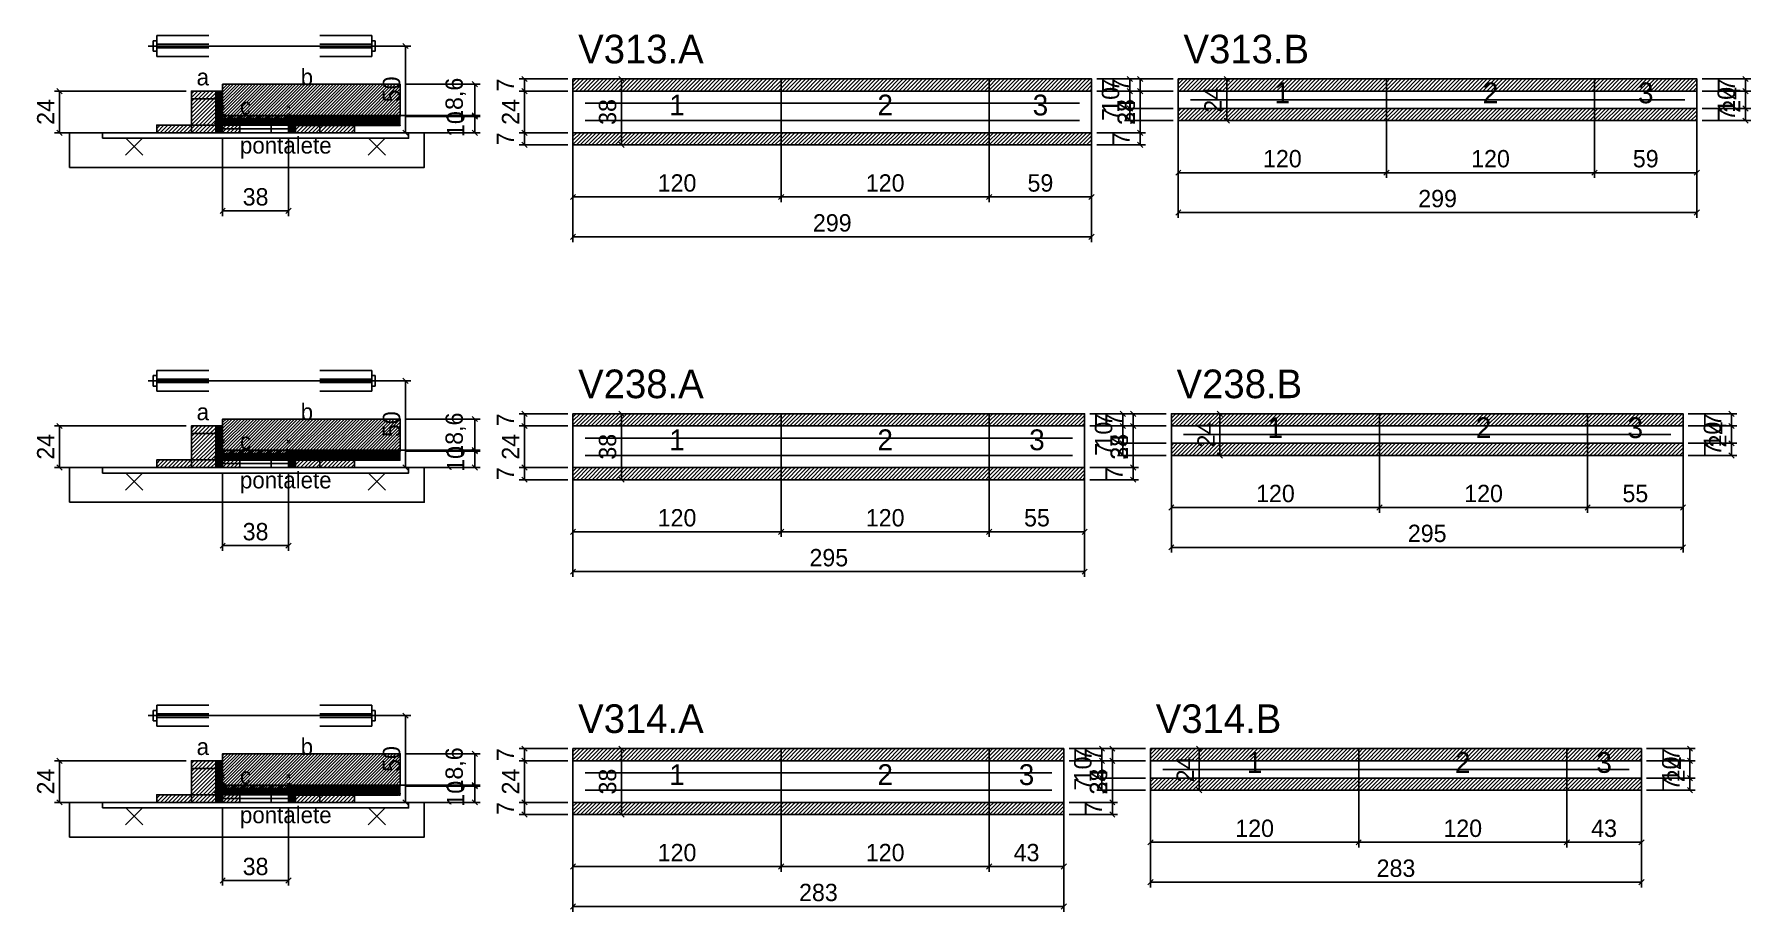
# Model space of a CAD drawing. Extents: x -10500 to 3070, y -6649 to 1250.
# Drawn here: x -69 to 921, y -3175 to -2669 of the extents above; entities that cross this region are included whole.
import ezdxf
from ezdxf.enums import TextEntityAlignment as Align

# ---------------------------------------------------------------- set-up
doc = ezdxf.new("R2010")
doc.units = 0
for name, color, linetype in [('5', 5, 'Continuous'), ('barrote', 126, 'Continuous'), ('CONCRETO', 251, 'Continuous'), ('COTA', 241, 'Continuous'), ('detalhes', 7, 'Continuous'), ('ESTRUTURACAO', 7, 'Continuous'), ('Hachura', 251, 'Continuous'), ('Madeira', 126, 'Continuous'), ('NOMENCLATURA', 7, 'Continuous'), ('Painéis', 200, 'Continuous'), ('presilha', 224, 'Continuous'), ('SARR_2.2x7', 40, 'Continuous'), ('SCO-___-LAJ', 224, 'Continuous'), ('TENSOR', 224, 'Continuous')]:
    doc.layers.add(name, color=color, linetype=linetype)
doc.dimstyles.new('PAINEL', dxfattribs={"dimtxt": 10, "dimasz": 3, "dimexe": 3, "dimexo": 3, "dimgap": 3, "dimtad": 1, "dimblk": 'OBLIQUE', "dimblk1": 'OBLIQUE', "dimcen": 2.5, "dimclrd": 4, "dimclre": 4, "dimclrt": 240, "dimazin": 3, "dimtfac": 1, "dimtmove": 0, "dimatfit": 3})

# ---------------------------------------------------------------- blocks, each defined once
blk = doc.blocks.new('PAR_ESQ')
for p, q in [((-1, -1), (1, 1)), ((-1, 1), (1, -1))]:
    blk.add_line(p, q)
blk = doc.blocks.new('PAR_FUNDO_ESQ')
for p, q in [((-1, -1), (1, 1)), ((-1, 1), (1, -1))]:
    blk.add_line(p, q)
blk = doc.blocks.new('PAR_FUNDO_DIR')
for p, q in [((-1, -1), (1, 1)), ((-1, 1), (1, -1))]:
    blk.add_line(p, q)
blk = doc.blocks.new('par_int_esq')
for p, q in [((-1, -1), (1, 1)), ((-1, 1), (1, -1))]:
    blk.add_line(p, q)
blk = doc.blocks.new('par_int_dir')
for p, q in [((-1, -1), (1, 1)), ((-1, 1), (1, -1))]:
    blk.add_line(p, q)
blk = doc.blocks.new('_OBLIQUE')
at = {"color": 0, "linetype": 'BYBLOCK'}
blk.add_line((-0.5, -0.5), (0.5, 0.5), dxfattribs=at)

msp = doc.modelspace()

# ---------------------------------------------------------------- hatches: boundary and pattern name
at = {"layer": 'COTA'}
h = msp.add_hatch(dxfattribs=at)
h.set_pattern_fill('ANSI31', scale=0.4)
h.paths.add_polyline_path([(40, -2718), (40, -2698), (142.43, -2698), (142.43, -2716.6), (78, -2716.6), (78, -2718)])
h = msp.add_hatch(dxfattribs=at)
h.set_pattern_fill('ANSI31', scale=0.5)
h.paths.add_polyline_path([(242, -2702), (362, -2702), (362, -2695), (242, -2695)])
h = msp.add_hatch(dxfattribs=at)
h.set_pattern_fill('ANSI31', scale=0.5)
h.paths.add_polyline_path([(362, -2702), (482, -2702), (482, -2695), (362, -2695)])
h = msp.add_hatch(dxfattribs=at)
h.set_pattern_fill('ANSI31', scale=0.5)
h.paths.add_polyline_path([(482, -2702), (541, -2702), (541, -2695), (482, -2695)])
h = msp.add_hatch(dxfattribs=at)
h.set_pattern_fill('ANSI31', scale=0.5)
h.paths.add_polyline_path([(591, -2702), (711, -2702), (711, -2695), (591, -2695)])
h = msp.add_hatch(dxfattribs=at)
h.set_pattern_fill('ANSI31', scale=0.5)
h.paths.add_polyline_path([(711, -2702), (831, -2702), (831, -2695), (711, -2695)])
h = msp.add_hatch(dxfattribs=at)
h.set_pattern_fill('ANSI31', scale=0.5)
h.paths.add_polyline_path([(831, -2702), (890, -2702), (890, -2695), (831, -2695)])
h = msp.add_hatch(dxfattribs=at)
h.set_pattern_fill('ANSI31', scale=0.5)
h.paths.add_polyline_path([(591, -2719), (711, -2719), (711, -2712), (591, -2712)])
h = msp.add_hatch(dxfattribs=at)
h.set_pattern_fill('ANSI31', scale=0.5)
h.paths.add_polyline_path([(711, -2719), (831, -2719), (831, -2712), (711, -2712)])
h = msp.add_hatch(dxfattribs=at)
h.set_pattern_fill('ANSI31', scale=0.5)
h.paths.add_polyline_path([(831, -2719), (890, -2719), (890, -2712), (831, -2712)])
h = msp.add_hatch(dxfattribs=at)
h.set_pattern_fill('ANSI31', scale=0.5)
h.paths.add_polyline_path([(242, -2733), (362, -2733), (362, -2726), (242, -2726)])
h = msp.add_hatch(dxfattribs=at)
h.set_pattern_fill('ANSI31', scale=0.5)
h.paths.add_polyline_path([(362, -2733), (482, -2733), (482, -2726), (362, -2726)])
h = msp.add_hatch(dxfattribs=at)
h.set_pattern_fill('ANSI31', scale=0.5)
h.paths.add_polyline_path([(482, -2733), (541, -2733), (541, -2726), (482, -2726)])
h = msp.add_hatch(dxfattribs=at)
h.set_pattern_fill('ANSI31', scale=0.5)
h.paths.add_polyline_path([(242, -2895), (362, -2895), (362, -2888), (242, -2888)])
h = msp.add_hatch(dxfattribs=at)
h.set_pattern_fill('ANSI31', scale=0.5)
h.paths.add_polyline_path([(362, -2895), (482, -2895), (482, -2888), (362, -2888)])
h = msp.add_hatch(dxfattribs=at)
h.set_pattern_fill('ANSI31', scale=0.5)
h.paths.add_polyline_path([(482, -2895), (537, -2895), (537, -2888), (482, -2888)])
h = msp.add_hatch(dxfattribs=at)
h.set_pattern_fill('ANSI31', scale=0.5)
h.paths.add_polyline_path([(587, -2895), (707, -2895), (707, -2888), (587, -2888)])
h = msp.add_hatch(dxfattribs=at)
h.set_pattern_fill('ANSI31', scale=0.5)
h.paths.add_polyline_path([(707, -2895), (827, -2895), (827, -2888), (707, -2888)])
h = msp.add_hatch(dxfattribs=at)
h.set_pattern_fill('ANSI31', scale=0.5)
h.paths.add_polyline_path([(827, -2895), (882, -2895), (882, -2888), (827, -2888)])
h = msp.add_hatch(dxfattribs=at)
h.set_pattern_fill('ANSI31', scale=0.4)
h.paths.add_polyline_path([(40, -2911), (40, -2891), (142.43, -2891), (142.43, -2909.6), (78, -2909.6), (78, -2911)])
h = msp.add_hatch(dxfattribs=at)
h.set_pattern_fill('ANSI31', scale=0.5)
h.paths.add_polyline_path([(587, -2912), (707, -2912), (707, -2905), (587, -2905)])
h = msp.add_hatch(dxfattribs=at)
h.set_pattern_fill('ANSI31', scale=0.5)
h.paths.add_polyline_path([(707, -2912), (827, -2912), (827, -2905), (707, -2905)])
h = msp.add_hatch(dxfattribs=at)
h.set_pattern_fill('ANSI31', scale=0.5)
h.paths.add_polyline_path([(827, -2912), (882, -2912), (882, -2905), (827, -2905)])
h = msp.add_hatch(dxfattribs=at)
h.set_pattern_fill('ANSI31', scale=0.5)
h.paths.add_polyline_path([(242, -2926), (362, -2926), (362, -2919), (242, -2919)])
h = msp.add_hatch(dxfattribs=at)
h.set_pattern_fill('ANSI31', scale=0.5)
h.paths.add_polyline_path([(362, -2926), (482, -2926), (482, -2919), (362, -2919)])
h = msp.add_hatch(dxfattribs=at)
h.set_pattern_fill('ANSI31', scale=0.5)
h.paths.add_polyline_path([(482, -2926), (537, -2926), (537, -2919), (482, -2919)])
h = msp.add_hatch(dxfattribs=at)
h.set_pattern_fill('ANSI31', scale=0.4)
h.paths.add_polyline_path([(40, -3104), (40, -3084), (142.43, -3084), (142.43, -3102.6), (78, -3102.6), (78, -3104)])
h = msp.add_hatch(dxfattribs=at)
h.set_pattern_fill('ANSI31', scale=0.5)
h.paths.add_polyline_path([(242, -3088), (362, -3088), (362, -3081), (242, -3081)])
h = msp.add_hatch(dxfattribs=at)
h.set_pattern_fill('ANSI31', scale=0.5)
h.paths.add_polyline_path([(362, -3088), (482, -3088), (482, -3081), (362, -3081)])
h = msp.add_hatch(dxfattribs=at)
h.set_pattern_fill('ANSI31', scale=0.5)
h.paths.add_polyline_path([(482, -3088), (525, -3088), (525, -3081), (482, -3081)])
h = msp.add_hatch(dxfattribs=at)
h.set_pattern_fill('ANSI31', scale=0.5)
h.paths.add_polyline_path([(575, -3088), (695, -3088), (695, -3081), (575, -3081)])
h = msp.add_hatch(dxfattribs=at)
h.set_pattern_fill('ANSI31', scale=0.5)
h.paths.add_polyline_path([(695, -3088), (815, -3088), (815, -3081), (695, -3081)])
h = msp.add_hatch(dxfattribs=at)
h.set_pattern_fill('ANSI31', scale=0.5)
h.paths.add_polyline_path([(815, -3088), (858, -3088), (858, -3081), (815, -3081)])
h = msp.add_hatch(dxfattribs=at)
h.set_pattern_fill('ANSI31', scale=0.5)
h.paths.add_polyline_path([(575, -3105), (695, -3105), (695, -3098), (575, -3098)])
h = msp.add_hatch(dxfattribs=at)
h.set_pattern_fill('ANSI31', scale=0.5)
h.paths.add_polyline_path([(695, -3105), (815, -3105), (815, -3098), (695, -3098)])
h = msp.add_hatch(dxfattribs=at)
h.set_pattern_fill('ANSI31', scale=0.5)
h.paths.add_polyline_path([(815, -3105), (858, -3105), (858, -3098), (815, -3098)])
h = msp.add_hatch(dxfattribs=at)
h.set_pattern_fill('ANSI31', scale=0.5)
h.paths.add_polyline_path([(242, -3119), (362, -3119), (362, -3112), (242, -3112)])
h = msp.add_hatch(dxfattribs=at)
h.set_pattern_fill('ANSI31', scale=0.5)
h.paths.add_polyline_path([(362, -3119), (482, -3119), (482, -3112), (362, -3112)])
h = msp.add_hatch(dxfattribs=at)
h.set_pattern_fill('ANSI31', scale=0.5)
h.paths.add_polyline_path([(482, -3119), (525, -3119), (525, -3112), (482, -3112)])
at = {"layer": 'Hachura'}
h = msp.add_hatch(dxfattribs=at)
h.set_pattern_fill('ANSI31', scale=0.5)
h.paths.add_polyline_path([(22, -2726), (36, -2726), (36, -2702), (22, -2702)])
h = msp.add_hatch(dxfattribs=at)
h.set_pattern_fill('ANSI31', scale=0.5)
h.paths.add_polyline_path([(22, -2706.4), (36, -2706.4), (36, -2702), (22, -2702)])
h = msp.add_hatch(dxfattribs=at)
h.set_pattern_fill('SOLID')
h.paths.add_polyline_path([(36, -2726), (40, -2726), (40, -2702), (36, -2702)])
h = msp.add_hatch(dxfattribs=at)
h.set_pattern_fill('SOLID')
h.paths.add_polyline_path([(40, -2721.6), (78, -2721.6), (78, -2718), (40, -2718)])
h = msp.add_hatch(dxfattribs=at)
h.set_pattern_fill('SOLID')
h.paths.add_polyline_path([(78, -2726), (82, -2726), (82, -2716), (78, -2716)])
h = msp.add_hatch(dxfattribs=at)
h.set_pattern_fill('SOLID')
h.paths.add_polyline_path([(78, -2716), (142.43, -2716), (142.43, -2722), (78, -2722)])
h = msp.add_hatch(dxfattribs=at)
h.set_pattern_fill('ANSI31', scale=0.5)
h.paths.add_polyline_path([(82, -2726), (96, -2726), (96, -2716), (82, -2716)])
h = msp.add_hatch(dxfattribs=at)
h.set_pattern_fill('ANSI31', scale=0.5)
h.paths.add_polyline_path([(82, -2720.4), (96, -2720.4), (96, -2716), (82, -2716)])
h = msp.add_hatch(dxfattribs=at)
h.set_pattern_fill('ANSI31', scale=0.5)
h.paths.add_polyline_path([(2, -2726), (22, -2726), (22, -2721.6), (2, -2721.6)])
h = msp.add_hatch(dxfattribs=at)
h.set_pattern_fill('ANSI31', scale=0.5)
h.paths.add_polyline_path([(40, -2726), (50, -2726), (50, -2721.6), (40, -2721.6)])
h = msp.add_hatch(dxfattribs=at)
h.set_pattern_fill('ANSI31', scale=0.5)
h.paths.add_polyline_path([(96, -2726), (116, -2726), (116, -2721.6), (96, -2721.6)])
h = msp.add_hatch(dxfattribs=at)
h.set_pattern_fill('ANSI31', scale=0.5)
h.paths.add_polyline_path([(22, -2919), (36, -2919), (36, -2895), (22, -2895)])
h = msp.add_hatch(dxfattribs=at)
h.set_pattern_fill('ANSI31', scale=0.5)
h.paths.add_polyline_path([(22, -2899.4), (36, -2899.4), (36, -2895), (22, -2895)])
h = msp.add_hatch(dxfattribs=at)
h.set_pattern_fill('SOLID')
h.paths.add_polyline_path([(36, -2919), (40, -2919), (40, -2895), (36, -2895)])
h = msp.add_hatch(dxfattribs=at)
h.set_pattern_fill('SOLID')
h.paths.add_polyline_path([(78, -2919), (82, -2919), (82, -2909), (78, -2909)])
h = msp.add_hatch(dxfattribs=at)
h.set_pattern_fill('SOLID')
h.paths.add_polyline_path([(78, -2909), (142.43, -2909), (142.43, -2915), (78, -2915)])
h = msp.add_hatch(dxfattribs=at)
h.set_pattern_fill('ANSI31', scale=0.5)
h.paths.add_polyline_path([(82, -2919), (96, -2919), (96, -2909), (82, -2909)])
h = msp.add_hatch(dxfattribs=at)
h.set_pattern_fill('ANSI31', scale=0.5)
h.paths.add_polyline_path([(82, -2913.4), (96, -2913.4), (96, -2909), (82, -2909)])
h = msp.add_hatch(dxfattribs=at)
h.set_pattern_fill('ANSI31', scale=0.5)
h.paths.add_polyline_path([(2, -2919), (22, -2919), (22, -2914.6), (2, -2914.6)])
h = msp.add_hatch(dxfattribs=at)
h.set_pattern_fill('SOLID')
h.paths.add_polyline_path([(40, -2914.6), (78, -2914.6), (78, -2911), (40, -2911)])
h = msp.add_hatch(dxfattribs=at)
h.set_pattern_fill('ANSI31', scale=0.5)
h.paths.add_polyline_path([(40, -2919), (50, -2919), (50, -2914.6), (40, -2914.6)])
h = msp.add_hatch(dxfattribs=at)
h.set_pattern_fill('ANSI31', scale=0.5)
h.paths.add_polyline_path([(96, -2919), (116, -2919), (116, -2914.6), (96, -2914.6)])
h = msp.add_hatch(dxfattribs=at)
h.set_pattern_fill('ANSI31', scale=0.5)
h.paths.add_polyline_path([(22, -3112), (36, -3112), (36, -3088), (22, -3088)])
h = msp.add_hatch(dxfattribs=at)
h.set_pattern_fill('ANSI31', scale=0.5)
h.paths.add_polyline_path([(22, -3092.4), (36, -3092.4), (36, -3088), (22, -3088)])
h = msp.add_hatch(dxfattribs=at)
h.set_pattern_fill('SOLID')
h.paths.add_polyline_path([(36, -3112), (40, -3112), (40, -3088), (36, -3088)])
h = msp.add_hatch(dxfattribs=at)
h.set_pattern_fill('SOLID')
h.paths.add_polyline_path([(40, -3107.6), (78, -3107.6), (78, -3104), (40, -3104)])
h = msp.add_hatch(dxfattribs=at)
h.set_pattern_fill('SOLID')
h.paths.add_polyline_path([(78, -3112), (82, -3112), (82, -3102), (78, -3102)])
h = msp.add_hatch(dxfattribs=at)
h.set_pattern_fill('SOLID')
h.paths.add_polyline_path([(78, -3102), (142.43, -3102), (142.43, -3108), (78, -3108)])
h = msp.add_hatch(dxfattribs=at)
h.set_pattern_fill('ANSI31', scale=0.5)
h.paths.add_polyline_path([(82, -3112), (96, -3112), (96, -3102), (82, -3102)])
h = msp.add_hatch(dxfattribs=at)
h.set_pattern_fill('ANSI31', scale=0.5)
h.paths.add_polyline_path([(82, -3106.4), (96, -3106.4), (96, -3102), (82, -3102)])
h = msp.add_hatch(dxfattribs=at)
h.set_pattern_fill('ANSI31', scale=0.5)
h.paths.add_polyline_path([(2, -3112), (22, -3112), (22, -3107.6), (2, -3107.6)])
h = msp.add_hatch(dxfattribs=at)
h.set_pattern_fill('ANSI31', scale=0.5)
h.paths.add_polyline_path([(40, -3112), (50, -3112), (50, -3107.6), (40, -3107.6)])
h = msp.add_hatch(dxfattribs=at)
h.set_pattern_fill('ANSI31', scale=0.5)
h.paths.add_polyline_path([(96, -3112), (116, -3112), (116, -3107.6), (96, -3107.6)])
at = {"layer": 'HACHURACONCRETO'}
h = msp.add_hatch(dxfattribs=at)
h.set_pattern_fill('ANSI31', scale=0.3)
h.paths.add_polyline_path([(40, -2721.6), (78, -2721.6), (78, -2716), (40, -2716)])
h = msp.add_hatch(dxfattribs=at)
h.set_pattern_fill('ANSI31', scale=0.3)
h.paths.add_polyline_path([(40, -2914.6), (78, -2914.6), (78, -2909), (40, -2909)])
h = msp.add_hatch(dxfattribs=at)
h.set_pattern_fill('ANSI31', scale=0.3)
h.paths.add_polyline_path([(40, -3107.6), (78, -3107.6), (78, -3102), (40, -3102)])

# ---------------------------------------------------------------- linework, layer by layer
for p, q in [((2, -2670), (32, -2670)), ((2, -2670), (2, -2682)), ((96, -2670), (126, -2670)), ((126, -2670), (126, -2682)), ((0, -2673), (0, -2679)), ((2, -2673), (0, -2673)), ((2, -2679), (0, -2679)), ((2, -2675), (32, -2675)), ((2, -2677), (32, -2677)), ((96, -2675), (126, -2675)), ((96, -2677), (126, -2677)), ((126, -2673), (128, -2673)), ((126, -2679), (128, -2679)), ((128, -2673), (128, -2679)), ((2, -2682), (32, -2682)), ((96, -2682), (126, -2682)), ((0, -2866), (0, -2872)), ((2, -2866), (0, -2866)), ((2, -2863), (32, -2863)), ((2, -2863), (2, -2875)), ((2, -2868), (32, -2868)), ((96, -2863), (126, -2863)), ((96, -2868), (126, -2868)), ((126, -2863), (126, -2875)), ((126, -2866), (128, -2866)), ((128, -2866), (128, -2872)), ((2, -2872), (0, -2872)), ((2, -2870), (32, -2870)), ((2, -2875), (32, -2875)), ((96, -2870), (126, -2870)), ((96, -2875), (126, -2875)), ((126, -2872), (128, -2872)), ((2, -3056), (32, -3056)), ((2, -3056), (2, -3068)), ((96, -3056), (126, -3056)), ((126, -3056), (126, -3068)), ((0, -3059), (0, -3065)), ((2, -3059), (0, -3059)), ((2, -3065), (0, -3065)), ((2, -3061), (32, -3061)), ((2, -3063), (32, -3063)), ((96, -3061), (126, -3061)), ((96, -3063), (126, -3063)), ((126, -3059), (128, -3059)), ((126, -3065), (128, -3065)), ((128, -3059), (128, -3065)), ((2, -3068), (32, -3068)), ((96, -3068), (126, -3068))]:
    msp.add_line(p, q)
at = {"layer": 'BARRA_ANCORAGEM'}
for p, q in [((40, -2718.3), (78, -2718.3)), ((40, -2720.3), (40, -2718.3)), ((40, -2720.3), (78, -2720.3)), ((78, -2720.3), (78, -2718.3)), ((40, -2721.7), (78, -2721.7)), ((40, -2723.7), (40, -2721.7)), ((40, -2723.7), (78, -2723.7)), ((78, -2723.7), (78, -2721.7)), ((40, -2911.3), (78, -2911.3)), ((40, -2913.3), (40, -2911.3)), ((40, -2913.3), (78, -2913.3)), ((40, -2914.7), (78, -2914.7)), ((40, -2916.7), (40, -2914.7)), ((40, -2916.7), (78, -2916.7)), ((78, -2913.3), (78, -2911.3)), ((78, -2916.7), (78, -2914.7)), ((40, -3104.3), (78, -3104.3)), ((40, -3106.3), (40, -3104.3)), ((40, -3106.3), (78, -3106.3)), ((78, -3106.3), (78, -3104.3)), ((40, -3107.7), (78, -3107.7)), ((40, -3109.7), (40, -3107.7)), ((40, -3109.7), (78, -3109.7)), ((78, -3109.7), (78, -3107.7))]:
    msp.add_line(p, q, dxfattribs=at)
at = {"layer": 'barrote'}
for points in [[(-48.215, -2746), (156.215, -2746), (156.215, -2726), (-48.215, -2726)], [(-48.215, -2939), (156.215, -2939), (156.215, -2919), (-48.215, -2919)], [(-48.215, -3132), (156.215, -3132), (156.215, -3112), (-48.215, -3112)]]:
    msp.add_lwpolyline(points, close=True, dxfattribs=at)
at = {"layer": 'CONCRETO'}
for points in [[(40, -2718), (40, -2698), (142.43, -2698), (142.43, -2716.6), (78, -2716.6), (78, -2718)], [(40, -2911), (40, -2891), (142.43, -2891), (142.43, -2909.6), (78, -2909.6), (78, -2911)], [(40, -3104), (40, -3084), (142.43, -3084), (142.43, -3102.6), (78, -3102.6), (78, -3104)]]:
    msp.add_lwpolyline(points, close=True, dxfattribs=at)
at = {"layer": 'HACHURACONCRETO'}
for points in [[(40, -2721.6), (78, -2721.6), (78, -2716), (40, -2716)], [(40, -2914.6), (78, -2914.6), (78, -2909), (40, -2909)], [(40, -3107.6), (78, -3107.6), (78, -3102), (40, -3102)]]:
    msp.add_lwpolyline(points, close=True, dxfattribs=at)
at = {"layer": 'Madeira'}
for points in [[(22, -2726), (36, -2726), (36, -2702), (22, -2702)], [(22, -2706.4), (36, -2706.4), (36, -2702), (22, -2702)], [(82, -2726), (96, -2726), (96, -2716), (82, -2716)], [(82, -2720.4), (96, -2720.4), (96, -2716), (82, -2716)], [(2, -2726), (22, -2726), (22, -2721.6), (2, -2721.6)], [(22, -2726), (36, -2726), (36, -2721.6), (22, -2721.6)], [(40, -2726), (50, -2726), (50, -2721.6), (40, -2721.6)], [(68, -2726), (78, -2726), (78, -2721.6), (68, -2721.6)], [(96, -2726), (116, -2726), (116, -2721.6), (96, -2721.6)], [(22, -2919), (36, -2919), (36, -2895), (22, -2895)], [(22, -2899.4), (36, -2899.4), (36, -2895), (22, -2895)], [(82, -2919), (96, -2919), (96, -2909), (82, -2909)], [(82, -2913.4), (96, -2913.4), (96, -2909), (82, -2909)], [(2, -2919), (22, -2919), (22, -2914.6), (2, -2914.6)], [(22, -2919), (36, -2919), (36, -2914.6), (22, -2914.6)], [(40, -2919), (50, -2919), (50, -2914.6), (40, -2914.6)], [(68, -2919), (78, -2919), (78, -2914.6), (68, -2914.6)], [(96, -2919), (116, -2919), (116, -2914.6), (96, -2914.6)], [(22, -3112), (36, -3112), (36, -3088), (22, -3088)], [(22, -3092.4), (36, -3092.4), (36, -3088), (22, -3088)], [(82, -3112), (96, -3112), (96, -3102), (82, -3102)], [(82, -3106.4), (96, -3106.4), (96, -3102), (82, -3102)], [(2, -3112), (22, -3112), (22, -3107.6), (2, -3107.6)], [(22, -3112), (36, -3112), (36, -3107.6), (22, -3107.6)], [(40, -3112), (50, -3112), (50, -3107.6), (40, -3107.6)], [(68, -3112), (78, -3112), (78, -3107.6), (68, -3107.6)], [(96, -3112), (116, -3112), (116, -3107.6), (96, -3107.6)]]:
    msp.add_lwpolyline(points, close=True, dxfattribs=at)
at = {"layer": 'Painéis'}
for p, q in [((242, -2702), (362, -2702)), ((242, -2726), (242, -2702)), ((362, -2726), (362, -2702)), ((362, -2726), (362, -2702)), ((362, -2702), (482, -2702)), ((362, -2726), (362, -2702)), ((482, -2726), (482, -2702)), ((482, -2726), (482, -2702)), ((482, -2702), (541, -2702)), ((482, -2726), (482, -2702)), ((541, -2726), (541, -2702)), ((591, -2702), (711, -2702)), ((591, -2712), (591, -2702)), ((711, -2712), (711, -2702)), ((711, -2712), (711, -2702)), ((711, -2702), (831, -2702)), ((711, -2712), (711, -2702)), ((831, -2712), (831, -2702)), ((831, -2712), (831, -2702)), ((831, -2702), (890, -2702)), ((831, -2712), (831, -2702)), ((890, -2712), (890, -2702)), ((591, -2712), (711, -2712)), ((711, -2712), (831, -2712)), ((831, -2712), (890, -2712)), ((242, -2726), (362, -2726)), ((362, -2726), (482, -2726)), ((482, -2726), (541, -2726)), ((242, -2895), (362, -2895)), ((242, -2919), (242, -2895)), ((362, -2919), (362, -2895)), ((362, -2919), (362, -2895)), ((362, -2895), (482, -2895)), ((362, -2919), (362, -2895)), ((482, -2919), (482, -2895)), ((482, -2919), (482, -2895)), ((482, -2895), (537, -2895)), ((482, -2919), (482, -2895)), ((537, -2919), (537, -2895)), ((587, -2895), (707, -2895)), ((587, -2905), (587, -2895)), ((707, -2905), (707, -2895)), ((707, -2905), (707, -2895)), ((707, -2895), (827, -2895)), ((707, -2905), (707, -2895)), ((827, -2905), (827, -2895)), ((827, -2905), (827, -2895)), ((827, -2895), (882, -2895)), ((827, -2905), (827, -2895)), ((882, -2905), (882, -2895)), ((587, -2905), (707, -2905)), ((707, -2905), (827, -2905)), ((827, -2905), (882, -2905)), ((242, -2919), (362, -2919)), ((362, -2919), (482, -2919)), ((482, -2919), (537, -2919)), ((242, -3088), (362, -3088)), ((242, -3112), (242, -3088)), ((362, -3112), (362, -3088)), ((362, -3112), (362, -3088)), ((362, -3088), (482, -3088)), ((362, -3112), (362, -3088)), ((482, -3112), (482, -3088)), ((482, -3112), (482, -3088)), ((482, -3088), (525, -3088)), ((482, -3112), (482, -3088)), ((525, -3112), (525, -3088)), ((575, -3088), (695, -3088)), ((575, -3098), (575, -3088)), ((695, -3098), (695, -3088)), ((695, -3098), (695, -3088)), ((695, -3088), (815, -3088)), ((695, -3098), (695, -3088)), ((815, -3098), (815, -3088)), ((815, -3098), (815, -3088)), ((815, -3088), (858, -3088)), ((815, -3098), (815, -3088)), ((858, -3098), (858, -3088)), ((575, -3098), (695, -3098)), ((695, -3098), (815, -3098)), ((815, -3098), (858, -3098)), ((242, -3112), (362, -3112)), ((362, -3112), (482, -3112)), ((482, -3112), (525, -3112))]:
    msp.add_line(p, q, dxfattribs=at)
for points in [[(36, -2726), (40, -2726), (40, -2702), (36, -2702)], [(40, -2721.6), (78, -2721.6), (78, -2718), (40, -2718)], [(78, -2726), (82, -2726), (82, -2716), (78, -2716)], [(78, -2716), (142.43, -2716), (142.43, -2716.6), (78, -2716.6)], [(36, -2919), (40, -2919), (40, -2895), (36, -2895)], [(78, -2919), (82, -2919), (82, -2909), (78, -2909)], [(78, -2909), (142.43, -2909), (142.43, -2909.6), (78, -2909.6)], [(40, -2914.6), (78, -2914.6), (78, -2911), (40, -2911)], [(36, -3112), (40, -3112), (40, -3088), (36, -3088)], [(40, -3107.6), (78, -3107.6), (78, -3104), (40, -3104)], [(78, -3112), (82, -3112), (82, -3102), (78, -3102)], [(78, -3102), (142.43, -3102), (142.43, -3102.6), (78, -3102.6)]]:
    msp.add_lwpolyline(points, close=True, dxfattribs=at)
at = {"layer": 'presilha'}
for p, q in [((-16, -2739), (-6, -2729)), ((-16, -2729), (-6, -2739)), ((124, -2739), (134, -2729)), ((124, -2729), (134, -2739)), ((-16, -2932), (-6, -2922)), ((-16, -2922), (-6, -2932)), ((124, -2932), (134, -2922)), ((124, -2922), (134, -2932)), ((-16, -3125), (-6, -3115)), ((-16, -3115), (-6, -3125)), ((124, -3125), (134, -3115)), ((124, -3115), (134, -3125))]:
    msp.add_line(p, q, dxfattribs=at)
at = {"layer": 'SARR_2.2x7'}
for points in [[(249, -2709), (362, -2709)], [(249, -2709), (362, -2709)], [(362, -2709), (482, -2709)], [(362, -2709), (482, -2709)], [(482, -2709), (534, -2709)], [(482, -2709), (534, -2709)], [(598, -2707), (711, -2707)], [(598, -2707), (711, -2707)], [(711, -2707), (831, -2707)], [(711, -2707), (831, -2707)], [(831, -2707), (883, -2707)], [(831, -2707), (883, -2707)], [(249, -2719), (362, -2719)], [(249, -2719), (362, -2719)], [(362, -2719), (482, -2719)], [(362, -2719), (482, -2719)], [(482, -2719), (534, -2719)], [(482, -2719), (534, -2719)], [(249, -2902), (362, -2902)], [(249, -2902), (362, -2902)], [(362, -2902), (482, -2902)], [(362, -2902), (482, -2902)], [(482, -2902), (530, -2902)], [(482, -2902), (530, -2902)], [(594, -2900), (707, -2900)], [(594, -2900), (707, -2900)], [(707, -2900), (827, -2900)], [(707, -2900), (827, -2900)], [(827, -2900), (875, -2900)], [(827, -2900), (875, -2900)], [(249, -2912), (362, -2912)], [(249, -2912), (362, -2912)], [(362, -2912), (482, -2912)], [(362, -2912), (482, -2912)], [(482, -2912), (530, -2912)], [(482, -2912), (530, -2912)], [(249, -3095), (362, -3095)], [(249, -3095), (362, -3095)], [(362, -3095), (482, -3095)], [(362, -3095), (482, -3095)], [(482, -3095), (518, -3095)], [(482, -3095), (518, -3095)], [(582, -3093), (695, -3093)], [(582, -3093), (695, -3093)], [(695, -3093), (815, -3093)], [(695, -3093), (815, -3093)], [(815, -3093), (851, -3093)], [(815, -3093), (851, -3093)], [(249, -3105), (362, -3105)], [(249, -3105), (362, -3105)], [(362, -3105), (482, -3105)], [(362, -3105), (482, -3105)], [(482, -3105), (518, -3105)], [(482, -3105), (518, -3105)]]:
    msp.add_lwpolyline(points, dxfattribs=at)
at = {"layer": 'SARRAFO_2_2X7'}
for p, q in [((36, -2711.2), (36, -2706.8)), ((36, -2706.8), (40, -2706.8)), ((36, -2711.2), (40, -2711.2)), ((40, -2711.2), (40, -2706.8)), ((36, -2721.2), (36, -2716.8)), ((36, -2716.8), (40, -2716.8)), ((36, -2721.2), (40, -2721.2)), ((40, -2721.2), (40, -2716.8)), ((78, -2723.2), (78, -2718.8)), ((78, -2718.8), (82, -2718.8)), ((82, -2723.2), (82, -2718.8)), ((78, -2723.2), (82, -2723.2)), ((36, -2904.2), (36, -2899.8)), ((36, -2899.8), (40, -2899.8)), ((36, -2904.2), (40, -2904.2)), ((40, -2904.2), (40, -2899.8)), ((36, -2914.2), (36, -2909.8)), ((36, -2909.8), (40, -2909.8)), ((36, -2914.2), (40, -2914.2)), ((40, -2914.2), (40, -2909.8)), ((78, -2916.2), (78, -2911.8)), ((78, -2911.8), (82, -2911.8)), ((78, -2916.2), (82, -2916.2)), ((82, -2916.2), (82, -2911.8)), ((36, -3097.2), (36, -3092.8)), ((36, -3092.8), (40, -3092.8)), ((36, -3097.2), (40, -3097.2)), ((40, -3097.2), (40, -3092.8)), ((36, -3107.2), (36, -3102.8)), ((36, -3102.8), (40, -3102.8)), ((36, -3107.2), (40, -3107.2)), ((40, -3107.2), (40, -3102.8)), ((78, -3109.2), (78, -3104.8)), ((78, -3104.8), (82, -3104.8)), ((82, -3109.2), (82, -3104.8)), ((78, -3109.2), (82, -3109.2))]:
    msp.add_line(p, q, dxfattribs=at)
at = {"layer": 'SCO-___-LAJ'}
for points in [[(242, -2702), (362, -2702), (362, -2695), (242, -2695)], [(362, -2702), (482, -2702), (482, -2695), (362, -2695)], [(482, -2702), (541, -2702), (541, -2695), (482, -2695)], [(591, -2702), (711, -2702), (711, -2695), (591, -2695)], [(711, -2702), (831, -2702), (831, -2695), (711, -2695)], [(831, -2702), (890, -2702), (890, -2695), (831, -2695)], [(591, -2719), (711, -2719), (711, -2712), (591, -2712)], [(711, -2719), (831, -2719), (831, -2712), (711, -2712)], [(831, -2719), (890, -2719), (890, -2712), (831, -2712)], [(-29.215, -2729.2), (147.215, -2729.2), (147.215, -2726), (-29.215, -2726)], [(242, -2733), (362, -2733), (362, -2726), (242, -2726)], [(362, -2733), (482, -2733), (482, -2726), (362, -2726)], [(482, -2733), (541, -2733), (541, -2726), (482, -2726)], [(242, -2895), (362, -2895), (362, -2888), (242, -2888)], [(362, -2895), (482, -2895), (482, -2888), (362, -2888)], [(482, -2895), (537, -2895), (537, -2888), (482, -2888)], [(587, -2895), (707, -2895), (707, -2888), (587, -2888)], [(707, -2895), (827, -2895), (827, -2888), (707, -2888)], [(827, -2895), (882, -2895), (882, -2888), (827, -2888)], [(587, -2912), (707, -2912), (707, -2905), (587, -2905)], [(707, -2912), (827, -2912), (827, -2905), (707, -2905)], [(827, -2912), (882, -2912), (882, -2905), (827, -2905)], [(-29.215, -2922.2), (147.215, -2922.2), (147.215, -2919), (-29.215, -2919)], [(242, -2926), (362, -2926), (362, -2919), (242, -2919)], [(362, -2926), (482, -2926), (482, -2919), (362, -2919)], [(482, -2926), (537, -2926), (537, -2919), (482, -2919)], [(242, -3088), (362, -3088), (362, -3081), (242, -3081)], [(362, -3088), (482, -3088), (482, -3081), (362, -3081)], [(482, -3088), (525, -3088), (525, -3081), (482, -3081)], [(575, -3088), (695, -3088), (695, -3081), (575, -3081)], [(695, -3088), (815, -3088), (815, -3081), (695, -3081)], [(815, -3088), (858, -3088), (858, -3081), (815, -3081)], [(575, -3105), (695, -3105), (695, -3098), (575, -3098)], [(695, -3105), (815, -3105), (815, -3098), (695, -3098)], [(815, -3105), (858, -3105), (858, -3098), (815, -3098)], [(-29.215, -3115.2), (147.215, -3115.2), (147.215, -3112), (-29.215, -3112)], [(242, -3119), (362, -3119), (362, -3112), (242, -3112)], [(362, -3119), (482, -3119), (482, -3112), (362, -3112)], [(482, -3119), (525, -3119), (525, -3112), (482, -3112)]]:
    msp.add_lwpolyline(points, close=True, dxfattribs=at)
at = {"layer": 'TENSOR'}
for p, q in [((-3, -2676), (140.43, -2676)), ((-3, -2869), (140.43, -2869)), ((-3, -3062), (140.43, -3062))]:
    msp.add_line(p, q, dxfattribs=at)

# ---------------------------------------------------------------- block references
at = {"layer": 'Painéis'}
for name, p in [('par_int_esq', (40, -2711)), ('par_int_dir', (78, -2711)), ('PAR_ESQ', (36, -2721)), ('PAR_FUNDO_ESQ', (40, -2716)), ('PAR_FUNDO_DIR', (78, -2716)), ('par_int_esq', (40, -2904)), ('PAR_FUNDO_ESQ', (40, -2909)), ('par_int_dir', (78, -2904)), ('PAR_FUNDO_DIR', (78, -2909)), ('PAR_ESQ', (36, -2914)), ('par_int_esq', (40, -3097)), ('par_int_dir', (78, -3097)), ('PAR_ESQ', (36, -3107)), ('PAR_FUNDO_ESQ', (40, -3102)), ('PAR_FUNDO_DIR', (78, -3102))]:
    msp.add_blockref(name, p, dxfattribs=at)

# ---------------------------------------------------------------- texts
at = {"layer": '5'}
for s, p in [('1', (651, -2703)), ('2', (771, -2703)), ('3', (860.5, -2703)), ('1', (302, -2710)), ('2', (422, -2710)), ('3', (511.5, -2710)), ('1', (302, -2903)), ('2', (422, -2903)), ('3', (509.5, -2903)), ('1', (647, -2896)), ('2', (767, -2896)), ('3', (854.5, -2896)), ('1', (635, -3089)), ('2', (755, -3089)), ('3', (836.5, -3089)), ('1', (302, -3096)), ('2', (422, -3096)), ('3', (503.5, -3096))]:
    msp.add_text(s, height=12, dxfattribs=at).set_placement(p, align=Align.MIDDLE_CENTER)
at = {"layer": 'detalhes'}
for s, p in [('a', (25, -2698.7)), ('b', (85, -2698.7)), ('c', (50, -2715.5)), ('a', (25, -2891.7)), ('b', (85, -2891.7)), ('c', (50, -2908.5)), ('a', (25, -3084.7)), ('b', (85, -3084.7)), ('c', (50, -3101.5))]:
    msp.add_text(s, height=9.6, dxfattribs=at).set_placement(p)
at = {"layer": 'ESTRUTURACAO'}
for p in [(50, -2738), (50, -2931), (50, -3124)]:
    msp.add_text('pontalete', height=9.6, dxfattribs=at).set_placement(p)
at = {"layer": 'NOMENCLATURA'}
for s, p in [('V313.A', (245, -2686)), ('V313.B', (594, -2686)), ('V238.A', (245, -2879)), ('V238.B', (590, -2879)), ('V314.A', (245, -3072)), ('V314.B', (578, -3072))]:
    msp.add_text(s, height=16.5, dxfattribs=at).set_placement(p)

# ---------------------------------------------------------------- dimensions: what is measured, and where the dimension line sits
at = {"layer": 'COTA'}
for base, p1, p2 in [((145.43, -2726), (96, -2726), (96, -2676)), ((-54, -2726), (2, -2726), (22, -2702)), ((185.43, -2716.6), (142.43, -2716.6), (142.43, -2698)), ((214, -2702), (242, -2702), (242, -2695)), ((214, -2726), (242, -2726), (242, -2702)), ((270, -2733), (242, -2733), (242, -2695)), ((569, -2733), (541, -2733), (541, -2695)), ((569, -2702), (541, -2702), (541, -2695)), ((569, -2726), (541, -2726), (541, -2702)), ((563, -2702), (591, -2702), (591, -2695)), ((563, -2712), (591, -2712), (591, -2702)), ((619, -2719), (591, -2719), (591, -2695)), ((918, -2719), (890, -2719), (890, -2695)), ((918, -2702), (890, -2702), (890, -2695)), ((918, -2712), (890, -2712), (890, -2702)), ((563, -2719), (591, -2719), (591, -2712)), ((918, -2719), (890, -2719), (890, -2712)), ((185.43, -2726), (96, -2726), (96, -2716)), ((214, -2733), (242, -2733), (242, -2726)), ((569, -2733), (541, -2733), (541, -2726)), ((145.43, -2919), (96, -2919), (96, -2869)), ((185.43, -2909.6), (142.43, -2909.6), (142.43, -2891)), ((214, -2895), (242, -2895), (242, -2888)), ((270, -2926), (242, -2926), (242, -2888)), ((565, -2926), (537, -2926), (537, -2888)), ((565, -2895), (537, -2895), (537, -2888)), ((559, -2895), (587, -2895), (587, -2888)), ((615, -2912), (587, -2912), (587, -2888)), ((910, -2912), (882, -2912), (882, -2888)), ((910, -2895), (882, -2895), (882, -2888)), ((-54, -2919), (2, -2919), (22, -2895)), ((214, -2919), (242, -2919), (242, -2895)), ((565, -2919), (537, -2919), (537, -2895)), ((559, -2905), (587, -2905), (587, -2895)), ((910, -2905), (882, -2905), (882, -2895)), ((185.43, -2919), (96, -2919), (96, -2909)), ((559, -2912), (587, -2912), (587, -2905)), ((910, -2912), (882, -2912), (882, -2905)), ((214, -2926), (242, -2926), (242, -2919)), ((565, -2926), (537, -2926), (537, -2919)), ((145.43, -3112), (96, -3112), (96, -3062)), ((-54, -3112), (2, -3112), (22, -3088)), ((185.43, -3102.6), (142.43, -3102.6), (142.43, -3084)), ((214, -3088), (242, -3088), (242, -3081)), ((214, -3112), (242, -3112), (242, -3088)), ((270, -3119), (242, -3119), (242, -3081)), ((553, -3119), (525, -3119), (525, -3081)), ((553, -3088), (525, -3088), (525, -3081)), ((553, -3112), (525, -3112), (525, -3088)), ((547, -3088), (575, -3088), (575, -3081)), ((547, -3098), (575, -3098), (575, -3088)), ((603, -3105), (575, -3105), (575, -3081)), ((886, -3105), (858, -3105), (858, -3081)), ((886, -3088), (858, -3088), (858, -3081)), ((886, -3098), (858, -3098), (858, -3088)), ((547, -3105), (575, -3105), (575, -3098)), ((886, -3105), (858, -3105), (858, -3098)), ((185.43, -3112), (96, -3112), (96, -3102)), ((214, -3119), (242, -3119), (242, -3112)), ((553, -3119), (525, -3119), (525, -3112))]:
    msp.add_linear_dim(base=base, p1=p1, p2=p2, angle=90, dimstyle='PAINEL', dxfattribs=at).render()
for base, p1, p2 in [((591, -2749), (591, -2712), (711, -2712)), ((591, -2772), (591, -2712), (890, -2712)), ((711, -2749), (711, -2712), (831, -2712)), ((831, -2749), (831, -2712), (890, -2712)), ((40, -2771), (40, -2726), (78, -2726)), ((242, -2763), (242, -2726), (362, -2726)), ((242, -2786), (242, -2726), (541, -2726)), ((362, -2763), (362, -2726), (482, -2726)), ((482, -2763), (482, -2726), (541, -2726)), ((587, -2942), (587, -2905), (707, -2905)), ((587, -2965), (587, -2905), (882, -2905)), ((707, -2942), (707, -2905), (827, -2905)), ((827, -2942), (827, -2905), (882, -2905)), ((40, -2964), (40, -2919), (78, -2919)), ((242, -2956), (242, -2919), (362, -2919)), ((242, -2979), (242, -2919), (537, -2919)), ((362, -2956), (362, -2919), (482, -2919)), ((482, -2956), (482, -2919), (537, -2919)), ((575, -3135), (575, -3098), (695, -3098)), ((575, -3158), (575, -3098), (858, -3098)), ((695, -3135), (695, -3098), (815, -3098)), ((815, -3135), (815, -3098), (858, -3098)), ((40, -3157), (40, -3112), (78, -3112)), ((242, -3149), (242, -3112), (362, -3112)), ((242, -3172), (242, -3112), (525, -3112)), ((362, -3149), (362, -3112), (482, -3112)), ((482, -3149), (482, -3112), (525, -3112))]:
    msp.add_linear_dim(base=base, p1=p1, p2=p2, dimstyle='PAINEL', dxfattribs=at).render()

doc.saveas('drawing.dxf')
